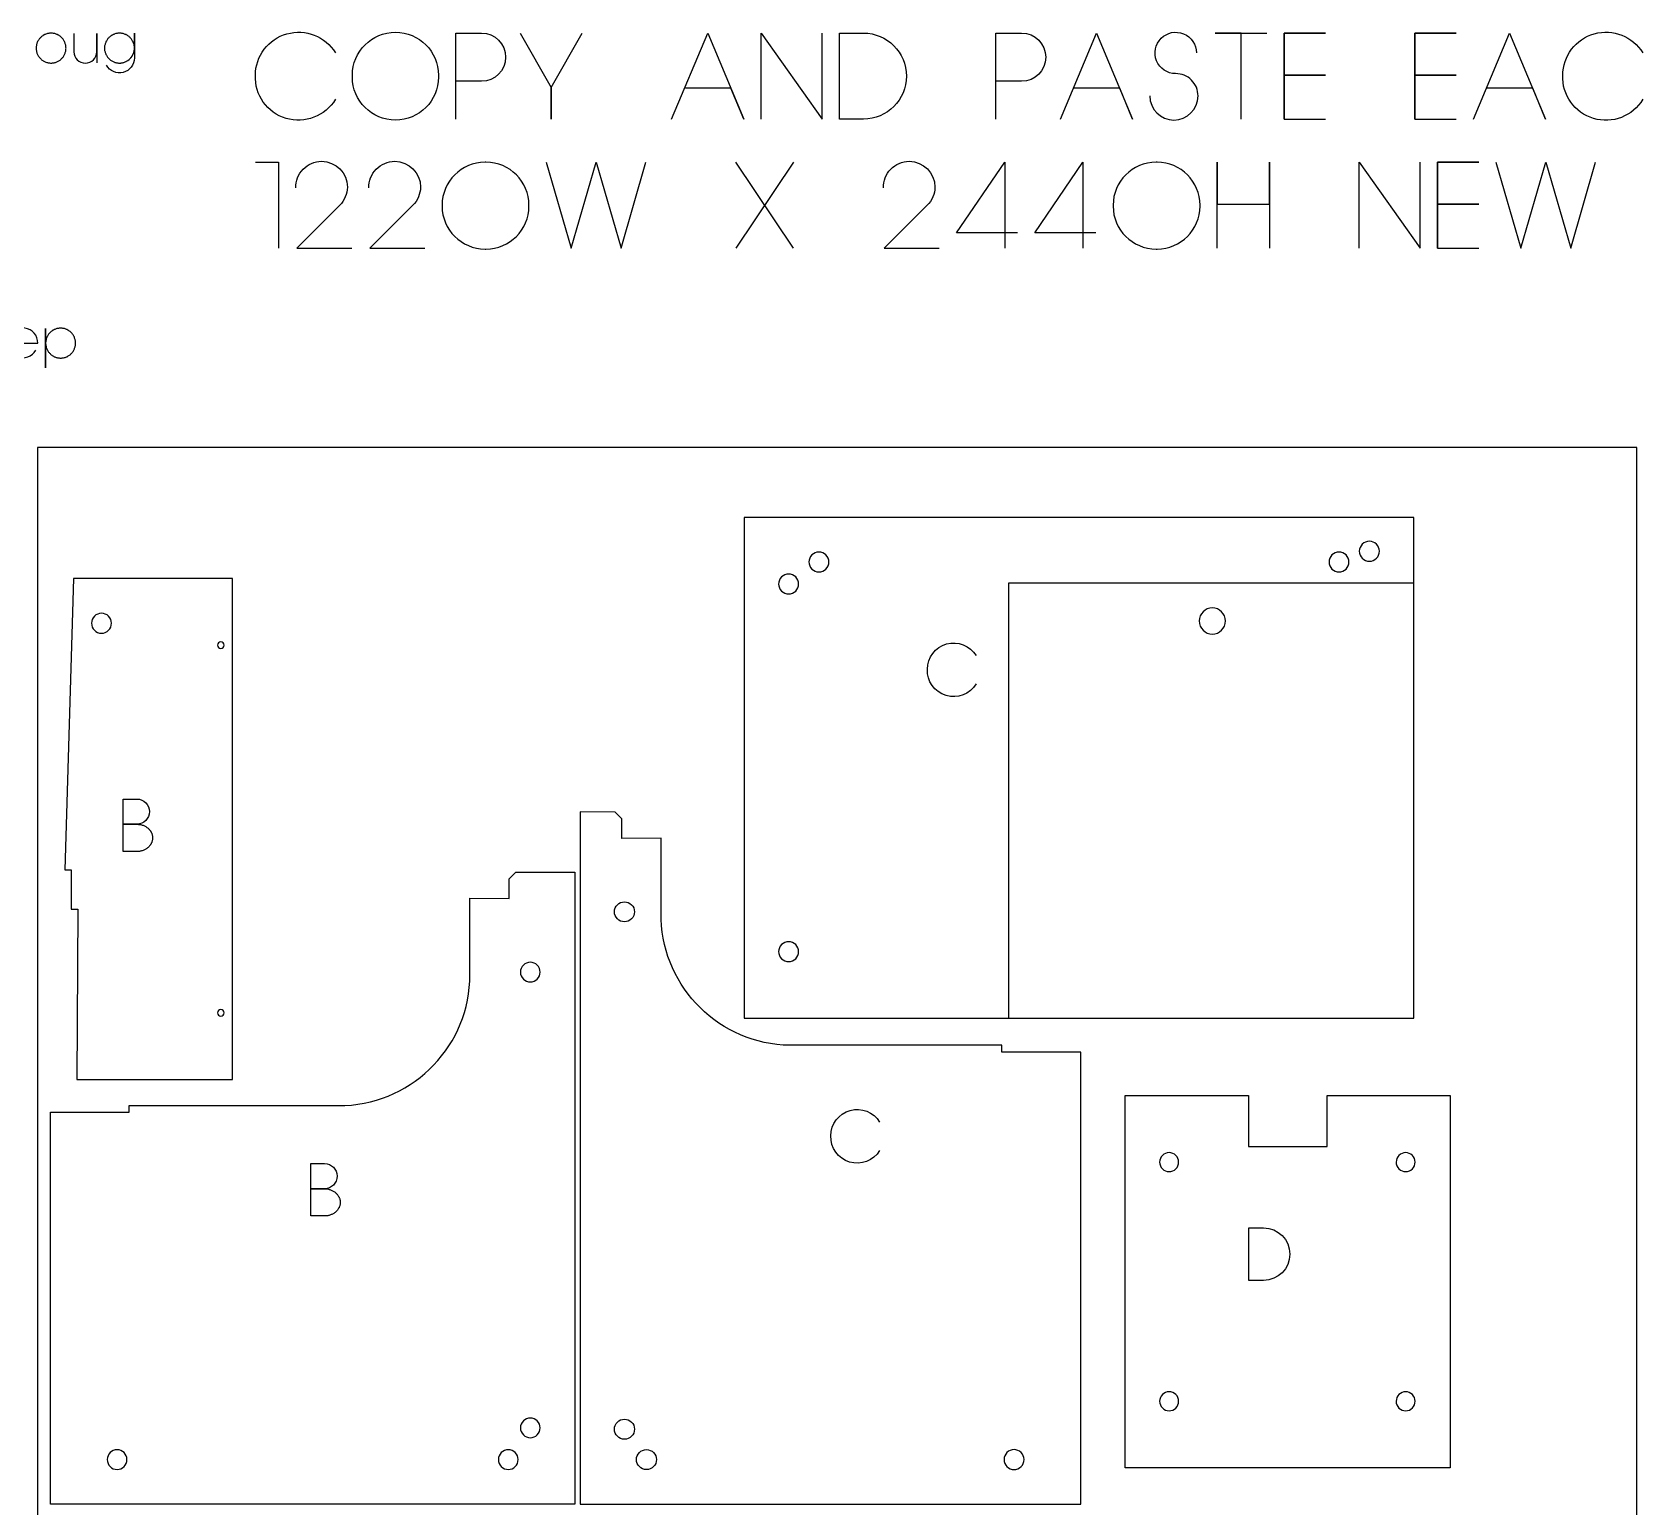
# Model space of a CAD drawing. Extents: x -841 to 4976, y -469 to 2808.
# Drawn here: x -4 to 1225, y 1632 to 2757 of the extents above; entities that cross this region are included whole.
import ezdxf

# ---------------------------------------------------------------- set-up
doc = ezdxf.new("R2010")
doc.units = 0
for name, color, linetype in [('DEFAULT_LAYER', 1, 'CONTINUOUS'), ('T5_LOGOLAYER_2', 18, 'CONTINUOUS'), ('T5_LOGOLAYER_20', 18, 'CONTINUOUS'), ('T5_LOGOLAYER_21', 18, 'CONTINUOUS')]:
    doc.layers.add(name, color=color, linetype=linetype)

msp = doc.modelspace()

# ---------------------------------------------------------------- linework, layer by layer
at = {"layer": 'DEFAULT_LAYER'}
msp.add_lwpolyline([(1050.1, 2004.6), (1050.1, 2386.6), (539.1, 2386.6), (539.1, 2004.6)], close=True, dxfattribs=at)
for points in [[(588.6, 2352.6, 0.414214), (596.2, 2345, 0.414214), (603.8, 2352.6, 0.414214), (596.2, 2360.2, 0.414214)], [(992.9, 2360.2, 0.414214), (985.3, 2352.6, 0.414214), (992.9, 2345, 0.414214), (1000.5, 2352.6, 0.414214)], [(1016.1, 2368.4, 0.414214), (1008.4, 2360.8, 0.414214), (1016.1, 2353.2, 0.414214), (1023.7, 2360.8, 0.414214)], [(565.4, 2335.8, 0.414214), (573.1, 2328.2, 0.414214), (580.7, 2335.8, 0.414214), (573.1, 2343.4, 0.414214)], [(896.3, 2317.6, 0.414214), (886.3, 2307.6, 0.414214), (896.3, 2297.6, 0.414214), (906.3, 2307.6, 0.414214)], [(139.9, 2291.6, 0.414214), (137.4, 2289.1, 0.414214), (139.9, 2286.6, 0.414214), (142.4, 2289.1, 0.414214)], [(10, 1933), (70, 1933), (70, 1938), (234.6, 1938, 0.399944), (330, 2037.9), (330, 2096.1), (360, 2096), (360, 2111), (365, 2116), (410, 2116), (410, 1634), (10, 1634)], [(447.8, 2093.4, -0.414214), (455.5, 2085.8, -0.414214), (447.8, 2078.2, -0.414214), (440.2, 2085.8, -0.414214)], [(565.4, 2055.4, 0.414214), (573.1, 2047.8, 0.414214), (580.7, 2055.4, 0.414214), (573.1, 2063, 0.414214)], [(376, 2047.3, 0.414214), (368.5, 2039.8, 0.414214), (376, 2032.3, 0.414214), (383.5, 2039.8, 0.414214)], [(139.9, 2011.2, 0.414214), (137.4, 2008.7, 0.414214), (139.9, 2006.2, 0.414214), (142.4, 2008.7, 0.414214)], [(376, 1699.7, 0.414214), (368.5, 1692.2, 0.414214), (376, 1684.7, 0.414214), (383.5, 1692.2, 0.414214)], [(447.8, 1698.8, -0.414214), (455.5, 1691.2, -0.414214), (447.8, 1683.5, -0.414214), (440.2, 1691.2, -0.414214)], [(60.8, 1675.5, 0.414214), (53.3, 1668, 0.414214), (60.8, 1660.5, 0.414214), (68.3, 1668, 0.414214)], [(359.2, 1675.5, 0.414214), (351.7, 1668, 0.414214), (359.2, 1660.5, 0.414214), (366.7, 1668, 0.414214)], [(464.6, 1675.6, -0.414214), (472.3, 1668, -0.414214), (464.6, 1660.4, -0.414214), (457, 1668, -0.414214)], [(745, 1660.4, 0.414214), (752.7, 1668, 0.414214), (745, 1675.6, 0.414214), (737.4, 1668, 0.414214)]]:
    msp.add_lwpolyline(points, format="xyb", close=True, dxfattribs=at)
msp.add_lwpolyline([(741, 2004.6), (741.1, 2336.6), (1050.1, 2336.6)], dxfattribs=at)
at = {"layer": 'T5_LOGOLAYER_2'}
for points in [[(10.5, 2733.1), (11, 2733.1), (11.6, 2733.2), (12.2, 2733.2), (12.7, 2733.3), (13.3, 2733.5), (13.8, 2733.6), (14.4, 2733.8), (14.9, 2734), (15.4, 2734.2), (15.9, 2734.5), (16.4, 2734.8), (16.8, 2735.1), (17.3, 2735.4), (17.7, 2735.7), (18.1, 2736.1), (18.5, 2736.5), (18.9, 2736.8), (19.2, 2737.3), (19.6, 2737.7), (19.9, 2738.1), (20.2, 2738.6), (20.5, 2739.1), (20.7, 2739.6), (21, 2740.1), (21.2, 2740.6), (21.3, 2741.1), (21.5, 2741.7), (21.6, 2742.2), (21.7, 2742.8), (21.8, 2743.3), (21.8, 2743.9), (21.9, 2744.5), (21.8, 2745.1), (21.8, 2745.7), (21.7, 2746.2), (21.6, 2746.8), (21.5, 2747.4), (21.3, 2747.9), (21.2, 2748.4), (21, 2748.9), (20.7, 2749.5), (20.5, 2749.9), (20.2, 2750.4), (19.9, 2750.9), (19.6, 2751.3), (19.2, 2751.8), (18.9, 2752.2), (18.5, 2752.6), (18.1, 2753), (17.7, 2753.3), (17.3, 2753.6), (16.8, 2754), (16.4, 2754.3), (15.9, 2754.5), (15.4, 2754.8), (14.9, 2755), (14.4, 2755.2), (13.8, 2755.4), (13.3, 2755.6), (12.7, 2755.7), (12.2, 2755.8), (11.6, 2755.9), (11, 2755.9), (10.5, 2755.9), (9.9, 2755.9), (9.3, 2755.9), (8.7, 2755.8), (8.2, 2755.7), (7.6, 2755.6), (7.1, 2755.4), (6.5, 2755.2), (6, 2755), (5.5, 2754.8), (5, 2754.5), (4.5, 2754.3), (4.1, 2754), (3.6, 2753.6), (3.2, 2753.3), (2.8, 2753), (2.4, 2752.6), (2, 2752.2), (1.7, 2751.8), (1.3, 2751.3), (1, 2750.9), (0.7, 2750.4), (0.4, 2749.9), (0.2, 2749.5), (-0.1, 2748.9), (-0.3, 2748.4), (-0.4, 2747.9), (-0.6, 2747.4), (-0.7, 2746.8), (-0.8, 2746.2), (-0.9, 2745.7), (-0.9, 2745.1), (-0.9, 2744.5), (-0.9, 2743.9), (-0.9, 2743.3), (-0.8, 2742.8), (-0.7, 2742.2), (-0.6, 2741.7), (-0.4, 2741.1), (-0.3, 2740.6), (-0.1, 2740.1), (0.2, 2739.6), (0.4, 2739.1), (0.7, 2738.6), (1, 2738.1), (1.3, 2737.7), (1.7, 2737.3), (2, 2736.8), (2.4, 2736.5), (2.8, 2736.1), (3.2, 2735.7), (3.6, 2735.4), (4.1, 2735.1), (4.5, 2734.8), (5, 2734.5), (5.5, 2734.2), (6, 2734), (6.5, 2733.8), (7.1, 2733.6), (7.6, 2733.5), (8.2, 2733.3), (8.7, 2733.2), (9.3, 2733.2), (9.9, 2733.1)], [(62.6, 2733.1), (63.2, 2733.1), (63.8, 2733.2), (64.3, 2733.2), (64.9, 2733.3), (65.5, 2733.5), (66, 2733.6), (66.5, 2733.8), (67, 2734), (67.6, 2734.2), (68, 2734.5), (68.5, 2734.8), (69, 2735.1), (69.4, 2735.4), (69.9, 2735.7), (70.3, 2736.1), (70.7, 2736.5), (71.1, 2736.8), (71.4, 2737.3), (71.7, 2737.7), (72.1, 2738.1), (72.4, 2738.6), (72.6, 2739.1), (72.9, 2739.6), (73.1, 2740.1), (73.3, 2740.6), (73.5, 2741.1), (73.7, 2741.7), (73.8, 2742.2), (73.9, 2742.8), (74, 2743.3), (74, 2743.9), (74, 2744.5), (74, 2745.1), (74, 2745.7), (73.9, 2746.2), (73.8, 2746.8), (73.7, 2747.4), (73.5, 2747.9), (73.3, 2748.4), (73.1, 2748.9), (72.9, 2749.5), (72.6, 2749.9), (72.4, 2750.4), (72.1, 2750.9), (71.7, 2751.3), (71.4, 2751.8), (71.1, 2752.2), (70.7, 2752.6), (70.3, 2753), (69.9, 2753.3), (69.4, 2753.6), (69, 2754), (68.5, 2754.3), (68, 2754.5), (67.6, 2754.8), (67, 2755), (66.5, 2755.2), (66, 2755.4), (65.5, 2755.6), (64.9, 2755.7), (64.3, 2755.8), (63.8, 2755.9), (63.2, 2755.9), (62.6, 2755.9), (62, 2755.9), (61.4, 2755.9), (60.9, 2755.8), (60.3, 2755.7), (59.8, 2755.6), (59.2, 2755.4), (58.7, 2755.2), (58.2, 2755), (57.7, 2754.8), (57.2, 2754.5), (56.7, 2754.3), (56.2, 2754), (55.8, 2753.6), (55.4, 2753.3), (54.9, 2753), (54.6, 2752.6), (54.2, 2752.2), (53.8, 2751.8), (53.5, 2751.3), (53.2, 2750.9), (52.9, 2750.4), (52.6, 2749.9), (52.3, 2749.5), (52.1, 2748.9), (51.9, 2748.4), (51.7, 2747.9), (51.6, 2747.4), (51.4, 2746.8), (51.3, 2746.2), (51.3, 2745.7), (51.2, 2745.1), (51.2, 2744.5), (51.2, 2743.9), (51.3, 2743.3), (51.3, 2742.8), (51.4, 2742.2), (51.6, 2741.7), (51.7, 2741.1), (51.9, 2740.6), (52.1, 2740.1), (52.3, 2739.6), (52.6, 2739.1), (52.9, 2738.6), (53.2, 2738.1), (53.5, 2737.7), (53.8, 2737.3), (54.2, 2736.8), (54.6, 2736.5), (54.9, 2736.1), (55.4, 2735.7), (55.8, 2735.4), (56.2, 2735.1), (56.7, 2734.8), (57.2, 2734.5), (57.7, 2734.2), (58.2, 2734), (58.7, 2733.8), (59.2, 2733.6), (59.8, 2733.5), (60.3, 2733.3), (60.9, 2733.2), (61.4, 2733.2), (62, 2733.1)], [(6.3, 2508.4), (6.3, 2530.6), (6.3, 2519.5), (6.3, 2518.9), (6.4, 2518.3), (6.5, 2517.8), (6.6, 2517.2), (6.7, 2516.7), (6.8, 2516.1), (7, 2515.6), (7.2, 2515.1), (7.5, 2514.6), (7.7, 2514.1), (8, 2513.6), (8.3, 2513.1), (8.6, 2512.7), (8.9, 2512.3), (9.3, 2511.8), (9.7, 2511.5), (10.1, 2511.1), (10.5, 2510.7), (10.9, 2510.4), (11.4, 2510.1), (11.8, 2509.8), (12.3, 2509.5), (12.8, 2509.2), (13.3, 2509), (13.8, 2508.8), (14.3, 2508.6), (14.9, 2508.5), (15.4, 2508.3), (16, 2508.2), (16.6, 2508.2), (17.1, 2508.1), (17.7, 2508.1), (18.3, 2508.1), (18.9, 2508.2), (19.5, 2508.2), (20, 2508.3), (20.6, 2508.5), (21.1, 2508.6), (21.7, 2508.8), (22.2, 2509), (22.7, 2509.2), (23.2, 2509.5), (23.6, 2509.8), (24.1, 2510.1), (24.6, 2510.4), (25, 2510.7), (25.4, 2511.1), (25.8, 2511.5), (26.2, 2511.8), (26.5, 2512.3), (26.9, 2512.7), (27.2, 2513.1), (27.5, 2513.6), (27.8, 2514.1), (28, 2514.6), (28.2, 2515.1), (28.4, 2515.6), (28.6, 2516.1), (28.8, 2516.7), (28.9, 2517.2), (29, 2517.8), (29.1, 2518.3), (29.1, 2518.9), (29.1, 2519.5), (29.1, 2520.1), (29.1, 2520.7), (29, 2521.2), (28.9, 2521.8), (28.8, 2522.4), (28.6, 2522.9), (28.4, 2523.4), (28.2, 2523.9), (28, 2524.5), (27.8, 2524.9), (27.5, 2525.4), (27.2, 2525.9), (26.9, 2526.3), (26.5, 2526.8), (26.2, 2527.2), (25.8, 2527.6), (25.4, 2528), (25, 2528.3), (24.6, 2528.6), (24.1, 2529), (23.6, 2529.3), (23.2, 2529.5), (22.7, 2529.8), (22.2, 2530), (21.7, 2530.2), (21.1, 2530.4), (20.6, 2530.6), (20, 2530.7), (19.5, 2530.8), (18.9, 2530.9), (18.3, 2530.9), (17.7, 2530.9), (17.1, 2530.9), (16.6, 2530.9), (16, 2530.8), (15.4, 2530.7), (14.9, 2530.6), (14.3, 2530.4), (13.8, 2530.2), (13.3, 2530), (12.8, 2529.8), (12.3, 2529.5), (11.8, 2529.3), (11.4, 2529), (10.9, 2528.6), (10.5, 2528.3), (10.1, 2528), (9.7, 2527.6), (9.3, 2527.2), (8.9, 2526.8), (8.6, 2526.3), (8.3, 2525.9), (8, 2525.4), (7.7, 2524.9), (7.5, 2524.5), (7.2, 2523.9), (7, 2523.4), (6.8, 2522.9), (6.7, 2522.4), (6.6, 2521.8), (6.5, 2521.2), (6.4, 2520.7), (6.3, 2520.1), (6.3, 2519.5), (6.3, 2500.6)]]:
    msp.add_lwpolyline(points, close=True, dxfattribs=at)
for points in [[(27.9, 2755.6), (27.9, 2741.8, 1), (45.3, 2741.8), (45.3, 2755.6), (45.3, 2733.4)], [(62.6, 2733.1, 0.421631), (74, 2744.8), (74, 2755.9), (74, 2737, -0.782349), (52.7, 2731.6)], [(-21.9, 2519.5), (0.3, 2519.5, 0.90232), (-22.1, 2522.3, 0.862347), (-1.2, 2514.1)]]:
    msp.add_lwpolyline(points, format="xyb", dxfattribs=at)
at = {"layer": 'T5_LOGOLAYER_20'}
for points in [[(0, 0), (1220, 0), (1220, 2440), (0, 2440)], [(148.9, 2339.9), (27.5, 2339.9), (20.9, 2117.9), (25.8, 2117.9), (25.8, 2087.9), (30.8, 2087.9), (30.2, 1957.9), (148.9, 1957.9)], [(923.8, 1945.7), (923.8, 1906.8), (983.8, 1906.8), (983.8, 1945.7), (1077.8, 1945.7), (1077.8, 1661.7), (829.8, 1661.7), (829.8, 1945.7)]]:
    msp.add_lwpolyline(points, close=True, dxfattribs=at)
for points in [[(48.9, 2313.5, 0.414214), (41.3, 2305.9, 0.414214), (48.9, 2298.2, 0.414214), (56.5, 2305.9, 0.414214)], [(65.5, 2131.8), (65.5, 2171.8), (75.9, 2171.8, -1), (75.9, 2152.6), (65.5, 2152.6), (75.9, 2152.6), (76.6, 2152.6), (77.2, 2152.5), (77.8, 2152.5), (78.3, 2152.4), (78.9, 2152.3), (79.5, 2152.1), (80, 2152), (80.6, 2151.8), (81.1, 2151.6), (81.6, 2151.3), (82.1, 2151.1), (82.6, 2150.8), (83.1, 2150.5), (83.5, 2150.2), (84, 2149.9), (84.4, 2149.6), (84.8, 2149.2), (85.2, 2148.8), (85.5, 2148.4), (85.8, 2148), (86.2, 2147.6), (86.4, 2147.2), (86.7, 2146.7), (86.9, 2146.2), (87.2, 2145.8), (87.3, 2145.3), (87.5, 2144.8), (87.6, 2144.3), (87.7, 2143.8), (87.8, 2143.5), (87.8, 2143.3), (87.8, 2143), (87.9, 2142.7), (87.9, 2142.5), (87.9, 2142.2), (87.9, 2141.9), (87.9, 2141.7), (87.8, 2141.4), (87.8, 2141.1), (87.8, 2140.9), (87.7, 2140.6), (87.6, 2140.1), (87.5, 2139.6), (87.3, 2139.1), (87.2, 2138.6), (86.9, 2138.2), (86.7, 2137.7), (86.4, 2137.2), (86.2, 2136.8), (85.8, 2136.4), (85.5, 2136), (85.2, 2135.6), (84.8, 2135.2), (84.4, 2134.8), (84, 2134.5), (83.5, 2134.2), (83.1, 2133.9), (82.6, 2133.6), (82.1, 2133.3), (81.6, 2133.1), (81.1, 2132.8), (80.6, 2132.6), (80, 2132.4), (79.5, 2132.3), (78.9, 2132.1), (78.3, 2132), (77.8, 2131.9), (77.2, 2131.9), (76.6, 2131.8), (75.9, 2131.8)], [(796, 1634), (796, 1978.8), (735.8, 1978.8), (735.8, 1984.1), (569, 1984.1, -0.397807), (475.8, 2085), (475.8, 2141.9), (445.8, 2141.8), (445.8, 2156.8), (440.8, 2161.8), (414, 2162), (414, 1634)], [(208.6, 1853.8), (208.6, 1893.8), (219, 1893.8, -1), (219, 1874.6), (208.6, 1874.6), (219, 1874.6), (219.7, 1874.5), (220.3, 1874.5), (220.9, 1874.4), (221.5, 1874.4), (222, 1874.2), (222.6, 1874.1), (223.2, 1873.9), (223.7, 1873.7), (224.2, 1873.5), (224.7, 1873.3), (225.2, 1873.1), (225.7, 1872.8), (226.2, 1872.5), (226.6, 1872.2), (227.1, 1871.9), (227.5, 1871.5), (227.9, 1871.2), (228.3, 1870.8), (228.6, 1870.4), (229, 1870), (229.3, 1869.6), (229.5, 1869.1), (229.8, 1868.7), (230.1, 1868.2), (230.3, 1867.7), (230.5, 1867.3), (230.6, 1866.8), (230.7, 1866.3), (230.9, 1865.7), (230.9, 1865.5), (230.9, 1865.2), (231, 1865), (231, 1864.7), (231, 1864.4), (231, 1864.2), (231, 1863.9), (231, 1863.6), (231, 1863.4), (230.9, 1863.1), (230.9, 1862.8), (230.9, 1862.6), (230.7, 1862.1), (230.6, 1861.6), (230.5, 1861.1), (230.3, 1860.6), (230.1, 1860.1), (229.8, 1859.7), (229.5, 1859.2), (229.3, 1858.8), (229, 1858.3), (228.6, 1857.9), (228.3, 1857.5), (227.9, 1857.2), (227.5, 1856.8), (227.1, 1856.5), (226.6, 1856.1), (226.2, 1855.8), (225.7, 1855.5), (225.2, 1855.3), (224.7, 1855), (224.2, 1854.8), (223.7, 1854.6), (223.2, 1854.4), (222.6, 1854.2), (222, 1854.1), (221.5, 1854), (220.9, 1853.9), (220.3, 1853.8), (219.7, 1853.8), (219, 1853.8)], [(863.3, 1902.1, 0.414214), (856.1, 1894.9, 0.414214), (863.3, 1887.6, 0.414214), (870.6, 1894.9, 0.414214)], [(1043.8, 1902.1, 0.414214), (1036.5, 1894.9, 0.414214), (1043.8, 1887.6, 0.414214), (1051, 1894.9, 0.414214)], [(924.2, 1804.7), (924.2, 1844.7), (935.4, 1844.7, -1), (935.4, 1804.7)], [(863.3, 1719.7, 0.414214), (856.1, 1712.5, 0.414214), (863.3, 1705.2, 0.414214), (870.6, 1712.5, 0.414214)], [(1043.8, 1719.7, 0.414214), (1036.5, 1712.5, 0.414214), (1043.8, 1705.2, 0.414214), (1051, 1712.5, 0.414214)]]:
    msp.add_lwpolyline(points, format="xyb", close=True, dxfattribs=at)
for points in [[(716.1, 2259.6, -0.77786), (678.9, 2270.8, -0.756443), (716.1, 2281.2)], [(642.5, 1903.8, -0.77786), (605.3, 1915, -0.756443), (642.5, 1925.4)]]:
    msp.add_lwpolyline(points, format="xyb", dxfattribs=at)
at = {"layer": 'T5_LOGOLAYER_21'}
for points in [[(227.3, 2705.5, -0.77786), (166.3, 2723.8, -0.756443), (227.3, 2740.9)], [(319.1, 2690.4), (319.1, 2756), (338.8, 2756, -1), (338.8, 2719.2), (319.1, 2719.2)], [(731.2, 2690.4), (731.2, 2756), (750.8, 2756, -1), (750.8, 2719.2), (731.2, 2719.2)], [(848.6, 2708.1, 1), (885.4, 2708.1, 0.415385), (868.3, 2725.1, -0.668438), (857.2, 2752, -0.668438), (884.1, 2740.9)], [(1224.7, 2705.5, -0.77786), (1163.6, 2723.8, -0.756443), (1224.7, 2740.9)], [(197.2, 2637.9, -0.423868), (216.8, 2658.2, -0.413911), (236.5, 2638.5, -0.194637), (230.6, 2624.7), (197.8, 2591.9), (239.8, 2591.9)], [(252.9, 2637.9, -0.423868), (272.6, 2658.2, -0.413911), (292.3, 2638.5, -0.194637), (286.4, 2624.7), (253.6, 2591.9), (295.6, 2591.9)], [(645.4, 2637.9, -0.423868), (665.1, 2658.2, -0.413911), (684.7, 2638.5, -0.194637), (678.8, 2624.7), (646, 2591.9), (688, 2591.9)]]:
    msp.add_lwpolyline(points, format="xyb", dxfattribs=at)
for points in [[(306, 2722.5, -1), (240.3, 2722.5), (240.3, 2723.8, -1), (306, 2723.8)], [(611.8, 2690.4), (611.8, 2756), (630.1, 2756, -1), (630.1, 2690.4)], [(341.5, 2591.3), (342.2, 2591.3, 0.413333), (375, 2624.1), (375, 2624.7, 0.413333), (342.2, 2657.5), (341.5, 2657.5, 0.413333), (308.7, 2624.7), (308.7, 2624.1, 0.413333)], [(853.4, 2591.3), (854.1, 2591.3, 0.413333), (886.9, 2624.1), (886.9, 2624.7, 0.413333), (854.1, 2657.5), (853.4, 2657.5, 0.413333), (820.6, 2624.7), (820.6, 2624.1, 0.413333)]]:
    msp.add_lwpolyline(points, format="xyb", close=True, dxfattribs=at)
for points in [[(368.3, 2756), (391.9, 2714.6), (391.9, 2690.4), (391.9, 2714.6), (415.6, 2756)], [(483.8, 2690.4), (511.4, 2756), (538.9, 2690.4), (529.1, 2714), (494.3, 2714)], [(552, 2690.4), (552, 2756), (598.6, 2690.4), (598.6, 2756)], [(780.4, 2690.4), (807.9, 2756), (835.5, 2690.4), (825.7, 2714), (790.9, 2714)], [(918.2, 2690.4), (918.2, 2756), (898.5, 2756), (937.9, 2756)], [(951, 2690.4), (951, 2756), (982.5, 2756), (951, 2756), (951, 2723.8), (982.5, 2723.8), (951, 2723.8), (951, 2690.4), (982.5, 2690.4)], [(1050.8, 2690.4), (1050.8, 2756), (1082.2, 2756), (1050.8, 2756), (1050.8, 2723.8), (1082.2, 2723.8), (1050.8, 2723.8), (1050.8, 2690.4), (1082.2, 2690.4)], [(1095.4, 2690.4), (1122.9, 2756), (1150.5, 2690.4), (1140.7, 2714), (1105.9, 2714)], [(166.3, 2657.5), (184, 2657.5), (184, 2591.9)], [(388.1, 2657.5), (407.2, 2591.9), (426.2, 2657.5), (445.2, 2591.9), (464.2, 2657.5)], [(532.5, 2657.5), (576.5, 2591.9)], [(533.1, 2591.9), (577.1, 2657.5)], [(747.7, 2603.7), (701.1, 2603.7), (737.9, 2657.5), (737.9, 2591.9)], [(807.5, 2603.7), (760.9, 2603.7), (797.6, 2657.5), (797.6, 2591.9)], [(900, 2591.9), (900, 2657.5), (900, 2625.4), (940, 2625.4), (940, 2657.5), (940, 2591.9)], [(1008.3, 2591.9), (1008.3, 2657.5), (1054.9, 2591.9), (1054.9, 2657.5)], [(1068, 2591.9), (1068, 2657.5), (1099.5, 2657.5), (1068, 2657.5), (1068, 2625.4), (1099.5, 2625.4), (1068, 2625.4), (1068, 2591.9), (1099.5, 2591.9)], [(1112.6, 2657.5), (1131.6, 2591.9), (1150.7, 2657.5), (1169.7, 2591.9), (1188.7, 2657.5)]]:
    msp.add_lwpolyline(points, dxfattribs=at)

doc.saveas('drawing.dxf')
